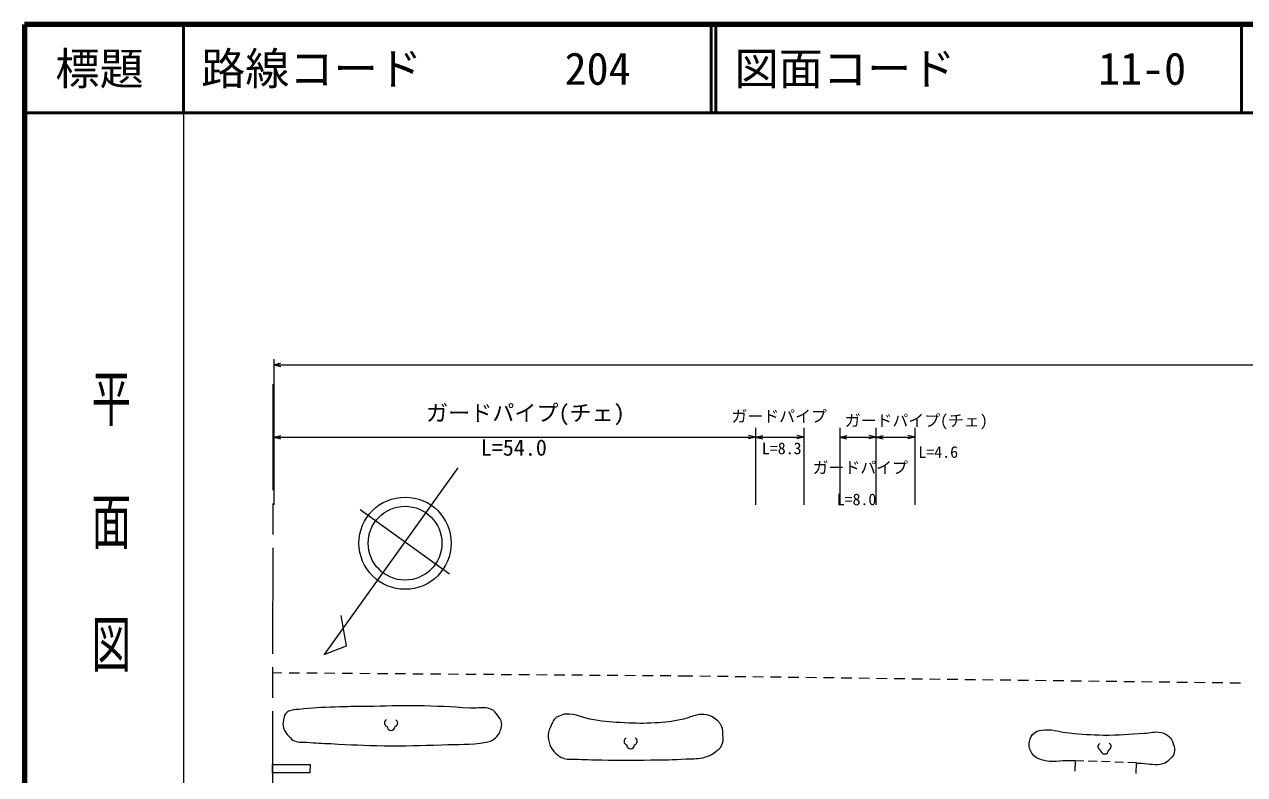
# Model space of a CAD drawing. Units: millimetres, scale not verified. Extents: x 40000 to 680000, y 20000 to 380000.
# Drawn here: x 40000 to 178118, y 295128 to 380000 of the extents above; entities that cross this region are included whole.
import ezdxf
from ezdxf.enums import TextEntityAlignment as Align

# ---------------------------------------------------------------- set-up
doc = ezdxf.new("R2010")
doc.units = ezdxf.units.MM
doc.header["$LTSCALE"] = 1000
doc.linetypes.add('CHAIN', pattern=[18.5, 12, -1.5, 3.5, -1.5])
for name, color, linetype, lineweight in [('M-BGD', 7, 'Continuous', 13), ('M-BMK', 2, 'CHAIN', 13), ('M-BMK-SRVR', 3, 'Continuous', 13), ('M-STR-HTXT', 7, 'Continuous', 13), ('M-TTL', 2, 'Continuous', 140), ('M-TTL-BAND', 7, 'Continuous', 13), ('M-TTL-LINE', 7, 'Continuous', 50)]:
    doc.layers.add(name, color=color, linetype=linetype, lineweight=lineweight)
doc.layers.add('M-TTL-TXT', color=7, linetype='Continuous')
doc.styles.add('@ＭＳ ゴシック', font='')
doc.styles.add('ＭＳ ゴシック', font='')
doc.styles.get('@ＭＳ ゴシック').set_extended_font_data('@MS Gothic')
doc.styles.get('ＭＳ ゴシック').set_extended_font_data('MS Gothic')

msp = doc.modelspace()

# ---------------------------------------------------------------- linework, layer by layer
at = {"layer": 'M-BGD'}
for p, q in [((68101, 306666), (69156, 306658)), ((69956, 306651), (71156, 306642)), ((71956, 306636), (73156, 306627)), ((73956, 306621), (75156, 306612)), ((75956, 306606), (77156, 306596)), ((77956, 306590), (79156, 306581)), ((79956, 306575), (81156, 306566)), ((81956, 306560), (83156, 306550)), ((83956, 306544), (85156, 306535)), ((85956, 306529), (87156, 306520)), ((87956, 306514), (89155, 306505)), ((89955, 306498), (91155, 306489)), ((91955, 306483), (93155, 306474)), ((93955, 306468), (95155, 306459)), ((95955, 306453), (97155, 306443)), ((97955, 306437), (99155, 306428)), ((99955, 306422), (101155, 306413)), ((101955, 306407), (103155, 306397)), ((103955, 306391), (105155, 306382)), ((105955, 306376), (107155, 306367)), ((107955, 306361), (109155, 306352)), ((109955, 306345), (111155, 306336)), ((111955, 306330), (113155, 306321)), ((113955, 306315), (115010, 306307)), ((115010, 306307), (115669, 306298)), ((116469, 306288), (117669, 306273)), ((118469, 306262), (119669, 306247)), ((120469, 306237), (121669, 306221)), ((122469, 306211), (123669, 306195)), ((124469, 306185), (125669, 306170)), ((126468, 306159), (127668, 306144)), ((128468, 306134), (129668, 306118)), ((130468, 306108), (131668, 306093)), ((132468, 306082), (133668, 306067)), ((134468, 306057), (135668, 306041)), ((136468, 306031), (137668, 306015)), ((138467, 306005), (139667, 305990)), ((140467, 305979), (141667, 305964)), ((142467, 305954), (143667, 305938)), ((144467, 305928), (145667, 305913)), ((146467, 305902), (147667, 305887)), ((148467, 305877), (149667, 305861)), ((150466, 305851), (151666, 305835)), ((152466, 305825), (153666, 305810)), ((154466, 305799), (155666, 305784)), ((156466, 305774), (157666, 305758)), ((158466, 305748), (159666, 305733)), ((160466, 305722), (161666, 305707)), ((162466, 305697), (163665, 305681)), ((164465, 305671), (165665, 305655)), ((166465, 305645), (167665, 305630)), ((168465, 305619), (169665, 305604)), ((170465, 305594), (171665, 305578)), ((172465, 305568), (173665, 305553)), ((174465, 305542), (175664, 305527)), ((176464, 305517), (177664, 305501)), ((158927, 296697), (158886, 295497)), ((159913, 296664), (158927, 296697)), ((161412, 296612), (160413, 296646)), ((162912, 296561), (161912, 296595)), ((164411, 296509), (163411, 296544)), ((165896, 296459), (164910, 296492)), ((165855, 295258), (165896, 296459))]:
    msp.add_line(p, q, dxfattribs=at)
msp.add_lwpolyline([(68098, 296267), (72330, 296253), (72327, 295307), (68095, 295320)], close=True, dxfattribs=at)
for centre, radius, start, end in [((81157, 300964), 402, 116.08703, 255.33416), ((81854, 300964), 402, 284.66584, 63.91297), ((81506, 300575), 450, 180, 0), ((108274, 298887), 402, 116.08703, 255.33416), ((108623, 298498), 450, 180, 0), ((108971, 298887), 402, 284.66584, 63.91297), ((161917, 298295), 402, 116.08703, 255.33416), ((162613, 298295), 402, 284.66584, 63.91297), ((162265, 297907), 450, 180, 0)]:
    msp.add_arc(centre, radius, start, end, dxfattribs=at)
for points, knots in [([(92875, 302491), (93211, 302343), (93331, 302133), (93553, 301840), (93785, 301535), (93948, 301352), (94017, 300975), (94070, 300688), (94002, 300514), (93920, 300234), (93848, 299987), (93795, 299843), (93641, 299637), (93419, 299337), (93255, 299182), (92928, 299000), (92694, 298870), (92534, 298852), (92271, 298806), (90324, 298465), (89196, 298577), (87221, 298501), (84682, 298404), (83258, 298364), (80717, 298392), (78364, 298418), (77047, 298514), (74696, 298626), (73625, 298677), (73023, 298691), (71954, 298782), (71417, 298828), (71081, 298731), (70583, 298938), (70296, 299057), (70170, 299206), (69960, 299436), (69655, 299770), (69448, 299968), (69322, 300402), (69223, 300741), (69281, 300957), (69337, 301306), (69383, 301589), (69385, 301776), (69555, 302007), (69695, 302197), (69834, 302262), (70054, 302349), (70420, 302495), (70659, 302462), (71051, 302505), (72657, 302682), (73565, 302704), (75179, 302770), (76584, 302827), (77372, 302810), (78778, 302832), (80974, 302866), (82205, 302942), (84402, 302910), (86782, 302876), (88113, 302781), (90490, 302650), (91422, 302599), (92021, 302868), (92875, 302491)], [0, 0, 0, 0, 1, 1, 1, 2, 2, 2, 3, 3, 3, 4, 4, 4, 5, 5, 5, 6, 6, 6, 7, 7, 7, 8, 8, 8, 9, 9, 9, 10, 10, 10, 11, 11, 11, 12, 12, 12, 13, 13, 13, 14, 14, 14, 15, 15, 15, 16, 16, 16, 17, 17, 17, 18, 18, 18, 19, 19, 19, 20, 20, 20, 21, 21, 21, 22, 22, 22, 22]), ([(101241, 301978), (102519, 302056), (103184, 301504), (104450, 301313), (105800, 301110), (106566, 301048), (107929, 300981), (109280, 300915), (110043, 300887), (111393, 300971), (112577, 301044), (113244, 301110), (114405, 301355), (115032, 301487), (115350, 301694), (115978, 301822), (116330, 301894), (116535, 301966), (116892, 301926), (117383, 301871), (117679, 301789), (118086, 301511), (118509, 301222), (118726, 300980), (118938, 300514), (119086, 300189), (119066, 299967), (119073, 299610), (119082, 299165), (119134, 298882), (118948, 298478), (118782, 298115), (118569, 297974), (118253, 297730), (117850, 297420), (117591, 297265), (117105, 297117), (116278, 296867), (115766, 296955), (114903, 296899), (113345, 296800), (112469, 296805), (110907, 296783), (108738, 296751), (107523, 296749), (105354, 296783), (104160, 296801), (103492, 296826), (102300, 296876), (101837, 296895), (101555, 296792), (101116, 296938), (100588, 297114), (100301, 297316), (99932, 297733), (99620, 298085), (99506, 298352), (99387, 298808), (99279, 299220), (99270, 299478), (99340, 299898), (99412, 300324), (99551, 300541), (99745, 300926), (99864, 301163), (99907, 301325), (100104, 301503), (100300, 301680), (100467, 301699), (100711, 301799), (100913, 301882), (101023, 301965), (101241, 301978)], [0, 0, 0, 0, 1, 1, 1, 2, 2, 2, 3, 3, 3, 4, 4, 4, 5, 5, 5, 6, 6, 6, 7, 7, 7, 8, 8, 8, 9, 9, 9, 10, 10, 10, 11, 11, 11, 12, 12, 12, 13, 13, 13, 14, 14, 14, 15, 15, 15, 16, 16, 16, 17, 17, 17, 18, 18, 18, 19, 19, 19, 20, 20, 20, 21, 21, 21, 22, 22, 22, 23, 23, 23, 24, 24, 24, 24]), ([(158927, 296675), (158788, 296680), (158647, 296685), (158502, 296691), (157182, 296739), (156378, 296390), (155122, 296800), (154639, 296957), (154329, 297110), (154047, 297532), (153750, 297976), (153680, 298344), (153767, 298872), (153838, 299310), (153990, 299583), (154343, 299853), (154729, 300148), (155058, 300146), (155542, 300180)], [0, 0, 0, 0, 1, 1, 1, 2, 2, 2, 3, 3, 3, 4, 4, 4, 5, 5, 5, 6, 6, 6, 6]), ([(155542, 300180), (156619, 300257), (157210, 299937), (158284, 299837), (159790, 299698), (160636, 299616), (162148, 299604), (163957, 299589), (164968, 299721), (166775, 299806), (167499, 299840), (167918, 300043), (168629, 299900), (168999, 299825), (169218, 299730), (169501, 299479), (169797, 299216), (169918, 298998), (170046, 298622), (170178, 298235), (170243, 297974), (170140, 297579), (170044, 297214), (169868, 297043), (169594, 296784), (169356, 296559), (169194, 296435), (168878, 296348), (167975, 296098), (167416, 296341), (166479, 296363), (166278, 296368), (166083, 296373), (165894, 296378)], [0, 0, 0, 0, 1, 1, 1, 2, 2, 2, 3, 3, 3, 4, 4, 4, 5, 5, 5, 6, 6, 6, 7, 7, 7, 8, 8, 8, 9, 9, 9, 10, 10, 10, 11, 11, 11, 11])]:
    msp.add_open_spline(points, degree=3, knots=knots, dxfattribs=at)
at = {"layer": 'M-BMK'}
msp.add_line((68111, 339297), (68092, 278242), dxfattribs=at)
at = {"layer": 'M-BMK-SRVR'}
for p, q in [((89071, 329845), (73929, 308709)), ((88102, 317813), (78022, 325081)), ((76443, 309702), (75840, 313139)), ((73929, 308709), (76443, 309702))]:
    msp.add_line(p, q, dxfattribs=at)
for radius in [5217, 4174]:
    msp.add_circle((83090, 321305), radius, dxfattribs=at)
at = {"layer": 'M-STR-HTXT'}
for p, q in [((68226, 342125), (68226, 325642)), ((68226, 341497), (69026, 341697)), ((68226, 341497), (311107, 341497)), ((68226, 341497), (69026, 341297)), ((122768, 334354), (122768, 325642)), ((128225, 334354), (128225, 325642)), ((132291, 334354), (132291, 325642)), ((136392, 334354), (136392, 325642)), ((140809, 334354), (140809, 325642)), ((68226, 333303), (69026, 333503)), ((68226, 333303), (122768, 333303)), ((68226, 333303), (69026, 333103)), ((122768, 333303), (121968, 333503)), ((122768, 333303), (121968, 333103)), ((122768, 333303), (123568, 333503)), ((122768, 333303), (128225, 333303)), ((122768, 333303), (123568, 333103)), ((128225, 333303), (127425, 333503)), ((128225, 333303), (127425, 333103)), ((132291, 333303), (133091, 333503)), ((132291, 333303), (136392, 333303)), ((132291, 333303), (133091, 333103)), ((136392, 333303), (135592, 333503)), ((136392, 333303), (135592, 333103)), ((136392, 333303), (137192, 333503)), ((136392, 333303), (140809, 333303)), ((136392, 333303), (137192, 333103)), ((140809, 333303), (140009, 333503)), ((140809, 333303), (140009, 333103))]:
    msp.add_line(p, q, dxfattribs=at)
at = {"layer": 'M-TTL'}
for p, q in [((40000, 380000), (40000, 20000)), ((680000, 380000), (40000, 380000))]:
    msp.add_line(p, q, dxfattribs=at)
at = {"layer": 'M-TTL-BAND'}
msp.add_line((58000, 370000), (58000, 20000), dxfattribs=at)
at = {"layer": 'M-TTL-LINE'}
for p, q in [((58000, 380000), (58000, 370000)), ((117750, 380000), (117750, 370000)), ((118250, 380000), (118250, 370000)), ((177750, 380000), (177750, 370000)), ((40000, 370000), (680000, 370000))]:
    msp.add_line(p, q, dxfattribs=at)

# ---------------------------------------------------------------- texts
at = {"layer": 'M-STR-HTXT', "style": 'ＭＳ ゴシック'}
for s, height, p in [('ガードパイプ(チェ)', 1833, (96705, 334581)), ('ガードパイプ', 1320, (125431, 334615)), ('ガードパイプ(チェ)', 1320, (140951, 334124)), ('L=54.0', 1833, (95400, 330660)), ('L=8.3', 1320, (125725, 330978)), ('L=4.6', 1320, (143442, 330566)), ('ガードパイプ', 1320, (134615, 328798)), ('L=8.0', 1320, (134192, 325208))]:
    msp.add_text(s, height=height, dxfattribs=at).set_placement(p, align=Align.BOTTOM_CENTER)
at = {"layer": 'M-TTL-BAND', "style": '@ＭＳ ゴシック', "width": 1.55}
msp.add_text('平  面  図', height=3290, rotation=270, dxfattribs=at).set_placement((49777, 306475), align=Align.MIDDLE_RIGHT)
at = {"layer": 'M-TTL-TXT', "style": 'ＭＳ ゴシック'}
msp.add_text('標題', height=3666, dxfattribs=at).set_placement((48500, 375000), align=Align.MIDDLE_CENTER)
for s, p in [('路線コード', (60000, 375000)), ('図面コード', (120380, 375000)), ('204', (101142, 375000)), ('11-0', (161521, 375000))]:
    msp.add_text(s, height=3666, dxfattribs=at).set_placement(p, align=Align.MIDDLE_LEFT)

doc.saveas('drawing.dxf')
